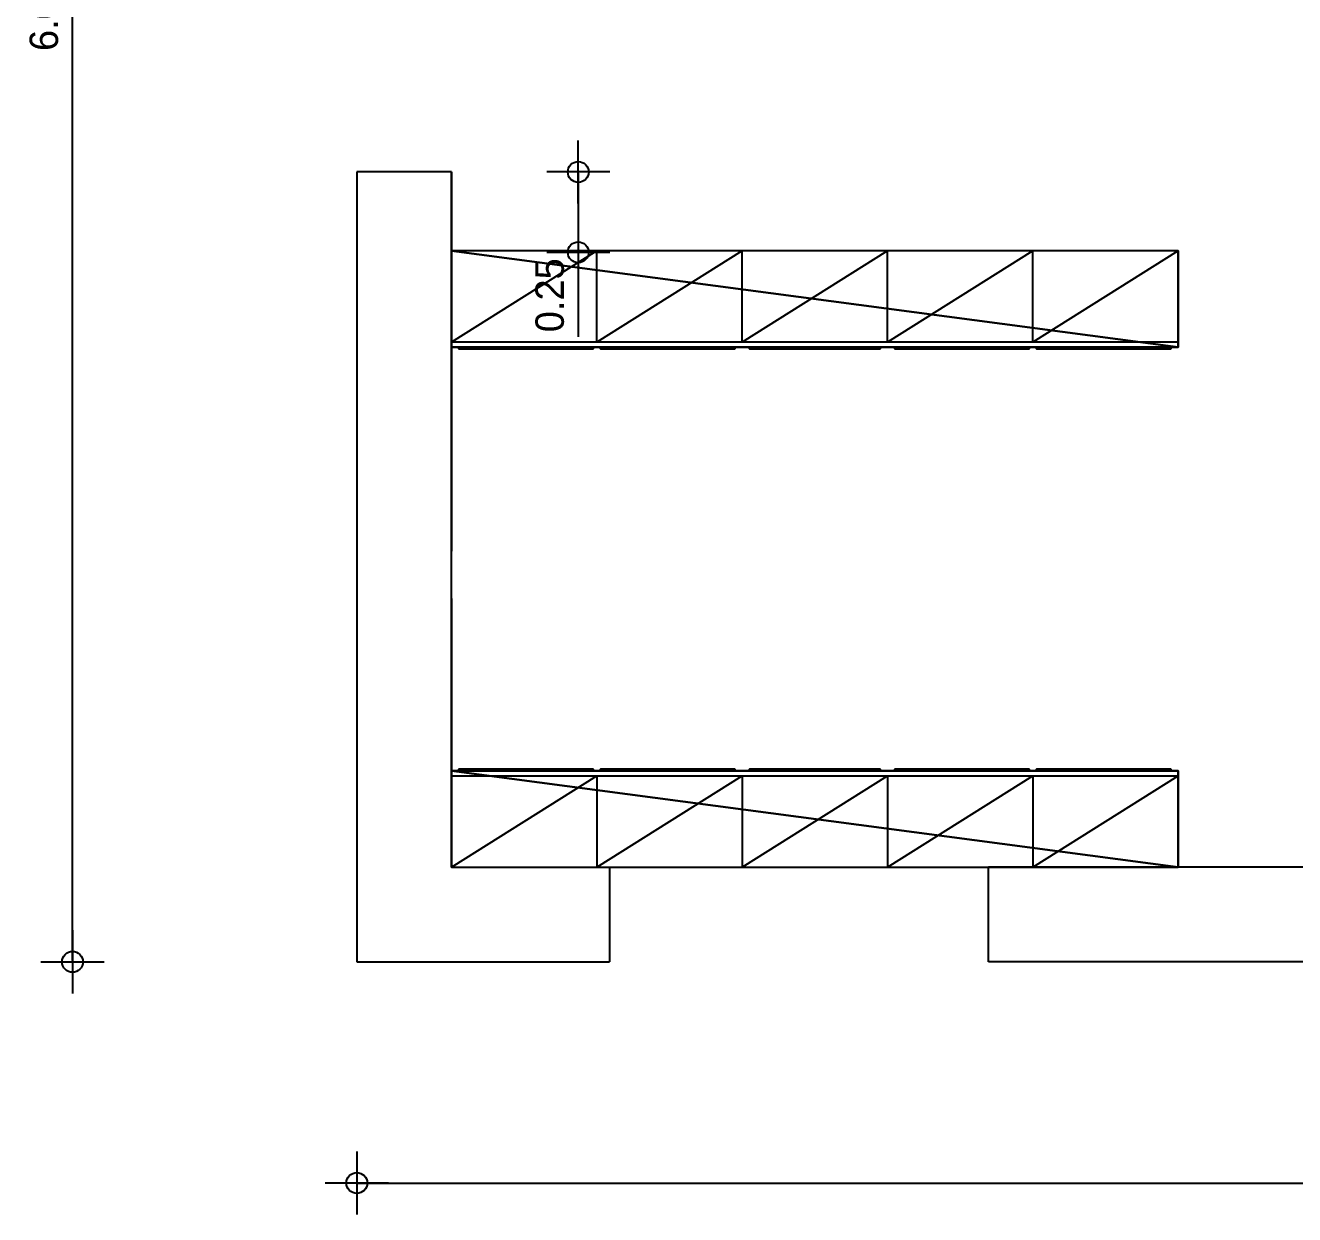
# Model space of a CAD drawing. Header units: metres. Extents: x -12 to 153, y -1 to 62.
# Drawn here: x -11.839 to -7.822, y 36.614 to 40.378 of the extents above; entities that cross this region are included whole.
import ezdxf

# ---------------------------------------------------------------- set-up
doc = ezdxf.new("R2010")
doc.units = ezdxf.units.M
doc.header["$LTSCALE"] = 0.018
for name, color, linetype in [('3DFLOOR', 3, 'Continuous'), ('3DKITBATH', 3, 'Continuous'), ('DIMBLK', 3, 'Continuous'), ('FLOOR', 3, 'Continuous'), ('LAYER-ON', 4, 'Continuous')]:
    doc.layers.add(name, color=color, linetype=linetype)
doc.styles.get("Standard").update_dxf_attribs({"font": 'ugtxt.shx'})
doc.dimstyles.new('CADWDOT', dxfattribs={"dimscale": 0.05, "dimtxt": 1.8, "dimasz": 0.08, "dimexe": 2, "dimexo": 0, "dimgap": 0.09, "dimtad": 0, "dimrnd": 0.001, "dimzin": 0, "dimdsep": 46, "dimtxsty": 'Standard', "dimblk": 'ARTDIM', "dimblk1": 'ARTDIM', "dimblk2": 'ARTDIM', "dimsah": 1, "dimcen": 0.09, "dimdle": 0.05, "dimse1": 1, "dimse2": 1, "dimadec": 0, "dimazin": 0, "dimtfac": 1, "dimtdec": 4, "dimtmove": 0, "dimatfit": 3, "dimldrblk": 'ARTDIM', "dimfxl": 0, "dimtvp": 0.9999, "dimtolj": 1, "dimtzin": 0, "dimarcsym": 0})

# ---------------------------------------------------------------- blocks, each defined once
blk = doc.blocks.new('ARTDIM')
at = {"layer": 'DIMBLK'}
for p, q in [((0, -24.9975), (0, 24.9975)), ((-24.9975, 0), (24.9975, 0))]:
    blk.add_line(p, q, dxfattribs=at)
blk.add_circle((0, 0), 8.25, dxfattribs=at)
blk = doc.blocks.new('*D74')
at = {"color": 0, "lineweight": -2, "transparency": 16777216}
blk.add_line((-11.6902, 37.4181), (-11.6902, 43.4101), dxfattribs=at)
at = {"layer": 'Defpoints', "color": 0, "transparency": 16777216}
for p in [(-11.6902, 43.4141), (-10.7902, 43.4141), (-10.7902, 37.4141)]:
    blk.add_point(p, dxfattribs=at)
at = {"color": 0, "lineweight": -2, "transparency": 16777216, "xscale": 0.004, "yscale": 0.004, "zscale": 0.004}
for p, rotation in [((-11.6902, 43.4141), 90), ((-11.6902, 37.4141), 270)]:
    blk.add_blockref('ARTDIM', p, dxfattribs=dict(at, rotation=rotation))
at = {"color": 0, "transparency": 16777216, "insert": (-11.7802, 40.4141), "char_height": 0.09, "attachment_point": 5, "rotation": 90}
blk.add_mtext('\\A1;6.00', dxfattribs=at)
blk = doc.blocks.new('*D75')
at = {"color": 0, "lineweight": -2, "transparency": 16777216}
blk.add_line((-10.7862, 36.7141), (1.2058, 36.7141), dxfattribs=at)
at = {"layer": 'Defpoints', "color": 0, "transparency": 16777216}
for p in [(-10.7902, 37.4141), (1.2098, 37.4141), (1.2098, 36.7141)]:
    blk.add_point(p, dxfattribs=at)
at = {"color": 0, "lineweight": -2, "transparency": 16777216, "xscale": 0.004, "yscale": 0.004, "zscale": 0.004, "rotation": 180}
blk.add_blockref('ARTDIM', (-10.7902, 36.7141), dxfattribs=at)
at = {"color": 0, "lineweight": -2, "transparency": 16777216, "xscale": 0.004, "yscale": 0.004, "zscale": 0.004}
blk.add_blockref('ARTDIM', (1.2098, 36.7141), dxfattribs=at)
at = {"color": 0, "transparency": 16777216, "insert": (-4.7902, 36.8041), "char_height": 0.09, "attachment_point": 5}
blk.add_mtext('\\A1;12.00', dxfattribs=at)
blk = doc.blocks.new('ART85')
at = {"layer": 'FLOOR'}
for p, q in [((0, 1), (1, 1)), ((0, 1), (0, 0)), ((1, 0), (1, 1)), ((0, 0), (0.2, 0.95)), ((0, 0.95), (1, 0.95)), ((0.2, 0.95), (0.2, 0)), ((0.2, 0), (0.4, 0.95)), ((0.4, 0.95), (0.4, 0)), ((0.4, 0), (0.6, 0.95)), ((0.6, 0), (0.8, 0.95)), ((0.6, 0.95), (0.6, 0)), ((0.8, 0), (1, 0.95)), ((0.8, 0.95), (0.8, 0)), ((0, 0), (1, 0))]:
    blk.add_line(p, q, dxfattribs=at)
at = {"layer": '3DFLOOR', "color": 239}
mesh = blk.add_polyface(dxfattribs=at)
corners = [(1, 0, 0), (1, 0, 1), (1, 1, 1), (1, 1), (0, 0, 1), (0, 1), (0, 0), (0, 1, 1)]
mesh.append_faces([[corners[k] for k in face] for face in [(1, 3, 2, 2)]], dxfattribs={"vtx0": -1, "vtx2": -1, "color": 239})
mesh.append_faces([[corners[k] for k in face] for face in [(4, 1, 7, 7), (2, 7, 1, 1), (4, 7, 6, 6), (5, 6, 7, 7)]], dxfattribs={"vtx1": -1, "vtx2": -1, "color": 239})
mesh.append_faces([[corners[k] for k in face] for face in [(1, 0, 3, 3), (3, 5, 7, 7), (7, 2, 3, 3)]], dxfattribs={"vtx2": -1, "vtx3": -1, "color": 239})
at = {"layer": '3DKITBATH', "color": 235}
mesh = blk.add_polyface(dxfattribs=at)
corners = [(0.195, 1, 0.025), (0.195, 1.0176, 0.025), (0.01, 1.0176, 0.025), (0.01, 1, 0.025), (0.195, 1.0176, 0.75), (0.01, 1.0176, 0.75), (0.01, 1, 0.75), (0.195, 1, 0.75)]
mesh.append_faces([[corners[k] for k in face] for face in [(5, 4, 2, 2), (1, 2, 4, 4), (1, 0, 2, 2), (3, 2, 0, 0), (4, 7, 1, 1), (0, 1, 7, 7)]], dxfattribs={"vtx1": -1, "vtx2": -1, "color": 235})
mesh.append_faces([[corners[k] for k in face] for face in [(6, 5, 2, 2), (2, 3, 6, 6), (7, 4, 5, 5), (5, 6, 7, 7)]], dxfattribs={"vtx2": -1, "vtx3": -1, "color": 235})
mesh = blk.add_polyface(dxfattribs=at)
corners = [(0.195, 1, 0.775), (0.195, 1.0176, 0.775), (0.01, 1.0176, 0.775), (0.01, 1, 0.775), (0.195, 1.0176, 0.975), (0.01, 1.0176, 0.975), (0.01, 1, 0.975), (0.195, 1, 0.975)]
mesh.append_faces([[corners[k] for k in face] for face in [(5, 4, 2, 2), (1, 2, 4, 4), (1, 0, 2, 2), (3, 2, 0, 0), (4, 7, 1, 1), (0, 1, 7, 7)]], dxfattribs={"vtx1": -1, "vtx2": -1, "color": 235})
mesh.append_faces([[corners[k] for k in face] for face in [(6, 5, 2, 2), (2, 3, 6, 6), (7, 4, 5, 5), (5, 6, 7, 7)]], dxfattribs={"vtx2": -1, "vtx3": -1, "color": 235})
mesh = blk.add_polyface(dxfattribs=at)
corners = [(0.39, 1, 0.025), (0.39, 1.0176, 0.025), (0.205, 1.0176, 0.025), (0.205, 1, 0.025), (0.39, 1.0176, 0.75), (0.205, 1.0176, 0.75), (0.205, 1, 0.75), (0.39, 1, 0.75)]
mesh.append_faces([[corners[k] for k in face] for face in [(5, 4, 2, 2), (1, 2, 4, 4), (1, 0, 2, 2), (3, 2, 0, 0), (4, 7, 1, 1), (0, 1, 7, 7)]], dxfattribs={"vtx1": -1, "vtx2": -1, "color": 235})
mesh.append_faces([[corners[k] for k in face] for face in [(6, 5, 2, 2), (2, 3, 6, 6), (7, 4, 5, 5), (5, 6, 7, 7)]], dxfattribs={"vtx2": -1, "vtx3": -1, "color": 235})
mesh = blk.add_polyface(dxfattribs=at)
corners = [(0.39, 1, 0.775), (0.39, 1.0176, 0.775), (0.205, 1.0176, 0.775), (0.205, 1, 0.775), (0.39, 1.0176, 0.975), (0.205, 1.0176, 0.975), (0.205, 1, 0.975), (0.39, 1, 0.975)]
mesh.append_faces([[corners[k] for k in face] for face in [(5, 4, 2, 2), (1, 2, 4, 4), (1, 0, 2, 2), (3, 2, 0, 0), (4, 7, 1, 1), (0, 1, 7, 7)]], dxfattribs={"vtx1": -1, "vtx2": -1, "color": 235})
mesh.append_faces([[corners[k] for k in face] for face in [(6, 5, 2, 2), (2, 3, 6, 6), (7, 4, 5, 5), (5, 6, 7, 7)]], dxfattribs={"vtx2": -1, "vtx3": -1, "color": 235})
mesh = blk.add_polyface(dxfattribs=at)
corners = [(0.59, 1, 0.775), (0.59, 1.0176, 0.775), (0.41, 1.0176, 0.775), (0.41, 1, 0.775), (0.59, 1.0176, 0.975), (0.41, 1.0176, 0.975), (0.41, 1, 0.975), (0.59, 1, 0.975)]
mesh.append_faces([[corners[k] for k in face] for face in [(5, 4, 2, 2), (1, 2, 4, 4), (1, 0, 2, 2), (3, 2, 0, 0), (4, 7, 1, 1), (0, 1, 7, 7)]], dxfattribs={"vtx1": -1, "vtx2": -1, "color": 235})
mesh.append_faces([[corners[k] for k in face] for face in [(6, 5, 2, 2), (2, 3, 6, 6), (7, 4, 5, 5), (5, 6, 7, 7)]], dxfattribs={"vtx2": -1, "vtx3": -1, "color": 235})
mesh = blk.add_polyface(dxfattribs=at)
corners = [(0.59, 1, 0.025), (0.59, 1.0176, 0.025), (0.41, 1.0176, 0.025), (0.41, 1, 0.025), (0.59, 1.0176, 0.75), (0.41, 1.0176, 0.75), (0.41, 1, 0.75), (0.59, 1, 0.75)]
mesh.append_faces([[corners[k] for k in face] for face in [(5, 4, 2, 2), (1, 2, 4, 4), (1, 0, 2, 2), (3, 2, 0, 0), (4, 7, 1, 1), (0, 1, 7, 7)]], dxfattribs={"vtx1": -1, "vtx2": -1, "color": 235})
mesh.append_faces([[corners[k] for k in face] for face in [(6, 5, 2, 2), (2, 3, 6, 6), (7, 4, 5, 5), (5, 6, 7, 7)]], dxfattribs={"vtx2": -1, "vtx3": -1, "color": 235})
mesh = blk.add_polyface(dxfattribs=at)
corners = [(0.795, 1, 0.775), (0.795, 1.0176, 0.775), (0.61, 1.0176, 0.775), (0.61, 1, 0.775), (0.795, 1.0176, 0.975), (0.61, 1.0176, 0.975), (0.61, 1, 0.975), (0.795, 1, 0.975)]
mesh.append_faces([[corners[k] for k in face] for face in [(5, 4, 2, 2), (1, 2, 4, 4), (1, 0, 2, 2), (3, 2, 0, 0), (4, 7, 1, 1), (0, 1, 7, 7)]], dxfattribs={"vtx1": -1, "vtx2": -1, "color": 235})
mesh.append_faces([[corners[k] for k in face] for face in [(6, 5, 2, 2), (2, 3, 6, 6), (7, 4, 5, 5), (5, 6, 7, 7)]], dxfattribs={"vtx2": -1, "vtx3": -1, "color": 235})
mesh = blk.add_polyface(dxfattribs=at)
corners = [(0.795, 1, 0.025), (0.795, 1.0176, 0.025), (0.61, 1.0176, 0.025), (0.61, 1, 0.025), (0.795, 1.0176, 0.75), (0.61, 1.0176, 0.75), (0.61, 1, 0.75), (0.795, 1, 0.75)]
mesh.append_faces([[corners[k] for k in face] for face in [(5, 4, 2, 2), (1, 2, 4, 4), (1, 0, 2, 2), (3, 2, 0, 0), (4, 7, 1, 1), (0, 1, 7, 7)]], dxfattribs={"vtx1": -1, "vtx2": -1, "color": 235})
mesh.append_faces([[corners[k] for k in face] for face in [(6, 5, 2, 2), (2, 3, 6, 6), (7, 4, 5, 5), (5, 6, 7, 7)]], dxfattribs={"vtx2": -1, "vtx3": -1, "color": 235})
mesh = blk.add_polyface(dxfattribs=at)
corners = [(0.99, 1, 0.775), (0.99, 1.0176, 0.775), (0.805, 1.0176, 0.775), (0.805, 1, 0.775), (0.99, 1.0176, 0.975), (0.805, 1.0176, 0.975), (0.805, 1, 0.975), (0.99, 1, 0.975)]
mesh.append_faces([[corners[k] for k in face] for face in [(5, 4, 2, 2), (1, 2, 4, 4), (1, 0, 2, 2), (3, 2, 0, 0), (4, 7, 1, 1), (0, 1, 7, 7)]], dxfattribs={"vtx1": -1, "vtx2": -1, "color": 235})
mesh.append_faces([[corners[k] for k in face] for face in [(6, 5, 2, 2), (2, 3, 6, 6), (7, 4, 5, 5), (5, 6, 7, 7)]], dxfattribs={"vtx2": -1, "vtx3": -1, "color": 235})
mesh = blk.add_polyface(dxfattribs=at)
corners = [(0.99, 1, 0.025), (0.99, 1.0176, 0.025), (0.805, 1.0176, 0.025), (0.805, 1, 0.025), (0.99, 1.0176, 0.75), (0.805, 1.0176, 0.75), (0.805, 1, 0.75), (0.99, 1, 0.75)]
mesh.append_faces([[corners[k] for k in face] for face in [(5, 4, 2, 2), (1, 2, 4, 4), (1, 0, 2, 2), (3, 2, 0, 0), (4, 7, 1, 1), (0, 1, 7, 7)]], dxfattribs={"vtx1": -1, "vtx2": -1, "color": 235})
mesh.append_faces([[corners[k] for k in face] for face in [(6, 5, 2, 2), (2, 3, 6, 6), (7, 4, 5, 5), (5, 6, 7, 7)]], dxfattribs={"vtx2": -1, "vtx3": -1, "color": 235})
blk = doc.blocks.new('*D73')
at = {"color": 0, "lineweight": -2, "transparency": 16777216}
blk.add_line((-4.5902, 38.7101), (-4.5902, 38.4151), dxfattribs=at)
at = {"layer": 'Defpoints', "color": 0, "transparency": 16777216}
for p in [(-10.4902, 38.7141, 2.8), (-10.4902, 38.4111, 2.8), (-4.5902, 38.4111)]:
    blk.add_point(p, dxfattribs=at)
at = {"color": 0, "lineweight": -2, "transparency": 16777216, "xscale": 0.004, "yscale": 0.004, "zscale": 0.004}
for p, rotation in [((-4.5902, 38.7141), 90), ((-4.5902, 38.4111), 270)]:
    blk.add_blockref('ARTDIM', p, dxfattribs=dict(at, rotation=rotation))
at = {"color": 0, "transparency": 16777216, "insert": (-4.6802, 38.5626), "char_height": 0.09, "attachment_point": 5, "rotation": 90}
blk.add_mtext('\\A1;0.30', dxfattribs=at)
blk = doc.blocks.new('*D80')
at = {"color": 0, "lineweight": -2, "transparency": 16777216}
for p, q in [((-10.0892, 39.9101), (-10.0892, 39.6639)), ((-10.0892, 39.6599), (-10.0892, 39.3919))]:
    blk.add_line(p, q, dxfattribs=at)
at = {"layer": 'Defpoints', "color": 0, "transparency": 16777216}
for p in [(-10.4902, 39.9141), (-10.4902, 39.6599), (-10.0892, 39.6599)]:
    blk.add_point(p, dxfattribs=at)
at = {"color": 0, "lineweight": -2, "transparency": 16777216, "xscale": 0.004, "yscale": 0.004, "zscale": 0.004}
for p, rotation in [((-10.0892, 39.9141), 90), ((-10.0892, 39.6599), 270)]:
    blk.add_blockref('ARTDIM', p, dxfattribs=dict(at, rotation=rotation))
at = {"color": 0, "transparency": 16777216, "insert": (-10.1792, 39.5239), "char_height": 0.09, "attachment_point": 5, "rotation": 90}
blk.add_mtext('\\A1;0.25', dxfattribs=at)

msp = doc.modelspace()

# ---------------------------------------------------------------- linework, layer by layer
for p, q in [((-10.4902, 39.9141), (-10.7902, 39.9141)), ((-10.7902, 39.9141), (-10.7902, 37.4141)), ((-10.4902, 38.5641), (-10.4902, 39.9141)), ((-10.4902, 39.9141), (-10.4902, 38.7141)), ((-10.4902, 37.7141), (-10.4902, 39.2141)), ((-10.4902, 38.5641), (-10.4902, 37.7141)), ((-10.4902, 37.7141), (-10.4902, 38.5641)), ((-10.4902, 37.7141), (-9.9902, 37.7141)), ((-9.9902, 37.7141), (-9.9902, 37.4141)), ((-7.2902, 37.7141), (-8.7902, 37.7141)), ((-8.7902, 37.4141), (-8.7902, 37.7141)), ((-10.7902, 37.4141), (-9.9902, 37.4141)), ((-4.3902, 37.4141), (-8.7902, 37.4141))]:
    msp.add_line(p, q)

# ---------------------------------------------------------------- block references
at = {"layer": 'LAYER-ON', "xscale": 2.300000000000011, "yscale": 0.304138126514875, "zscale": 2.8, "rotation": 180}
msp.add_blockref('ART85', (-8.1902, 39.6641), dxfattribs=at)
at = {"layer": 'LAYER-ON', "xscale": 2.300000000000011, "yscale": 0.304138126514875, "zscale": 2.8}
msp.add_blockref('ART85', (-10.4902, 37.7141), dxfattribs=at)

# ---------------------------------------------------------------- dimensions: what is measured, and where the dimension line sits
for base, p1, p2, picture, middle in [((-11.6902, 43.4141), (-10.7902, 37.4141), (-10.7902, 43.4141), '*D74', (-11.7802, 40.4141)), ((-10.0892, 39.6599), (-10.4902, 39.9141), (-10.4902, 39.6599), '*D80', (-10.1792, 39.5239)), ((-4.5902, 38.4111), (-10.4902, 38.7141, 2.8), (-10.4902, 38.4111, 2.8), '*D73', (-4.6802, 38.5626))]:
    dim = msp.add_linear_dim(base=base, p1=p1, p2=p2, angle=90, dimstyle='CADWDOT')
    dim.commit()
    dim.dimension.update_dxf_attribs({"geometry": picture, "text_midpoint": middle})
dim = msp.add_linear_dim(base=(1.2098, 36.7141), p1=(-10.7902, 37.4141), p2=(1.2098, 37.4141), dimstyle='CADWDOT')
dim.commit()
dim.dimension.update_dxf_attribs({"geometry": '*D75', "text_midpoint": (-4.7902, 36.8041)})

doc.saveas('drawing.dxf')
